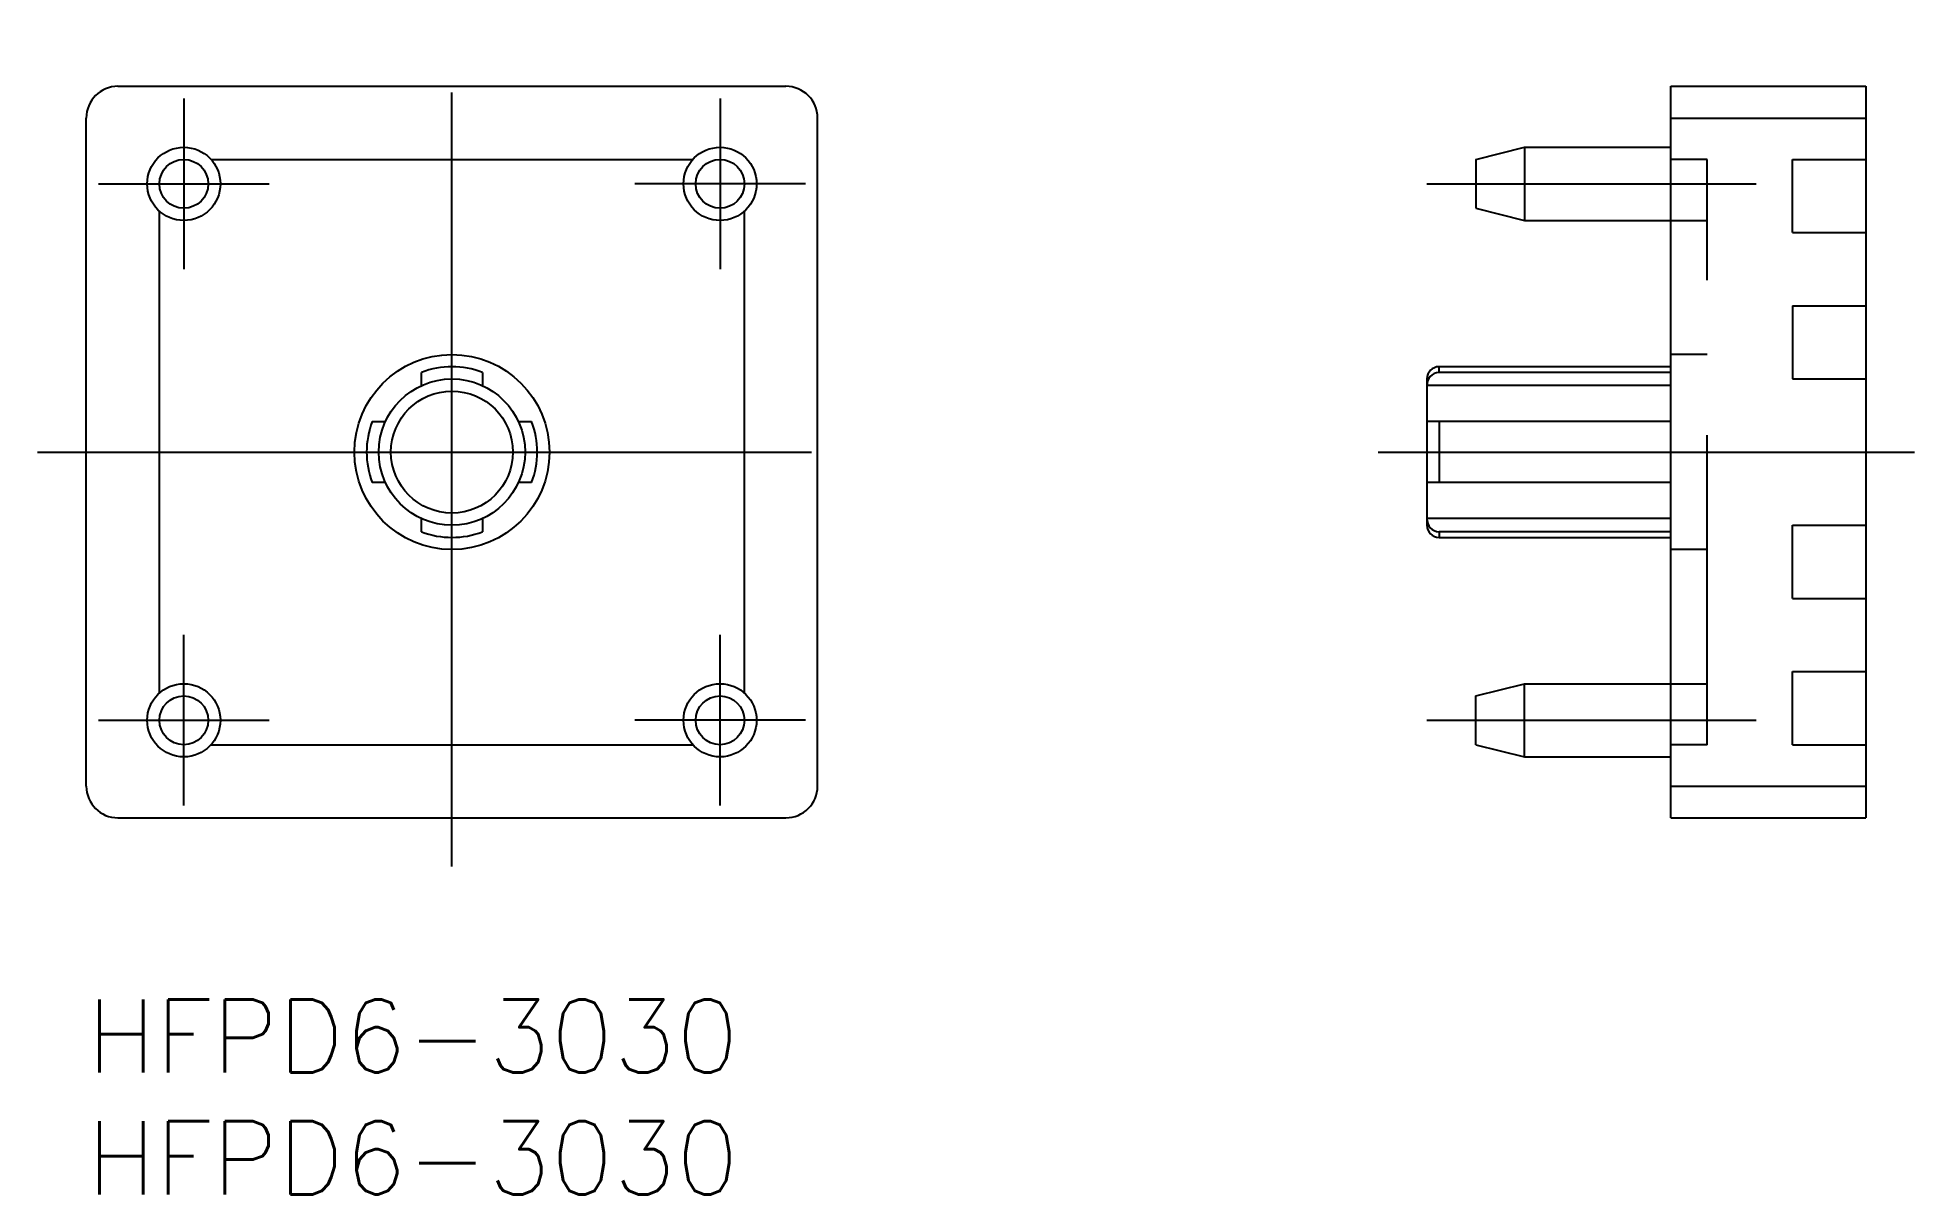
# Model space of a CAD drawing. Extents: x -2 to 75, y -15.4 to 32.
import ezdxf

# ---------------------------------------------------------------- set-up
doc = ezdxf.new("R2010")
doc.units = 0
doc.linetypes.add('CENTER', pattern=[50.8, 31.75, -6.35, 6.35, -6.35])
doc.linetypes.add('DASHED', pattern=[19.05, 12.7, -6.35])
doc.layers.get('0').update_dxf_attribs({"linetype": 'CONTINUOUS'})
doc.layers.add('CENTER', color=1, linetype='CONTINUOUS')
doc.styles.get("Standard").update_dxf_attribs({"font": 'txt.shx', "height": 3, "bigfont": 'bigfont.shx'})

# ---------------------------------------------------------------- blocks, each defined once
blk = doc.blocks.new('*U2')
at = {"color": 7, "linetype": 'CONTINUOUS'}
blk.add_text('HFPD6-3030', height=3, dxfattribs=at).set_placement((0.022, -10.446))
blk = doc.blocks.new('*U3')
at = {"color": 7, "linetype": 'CONTINUOUS'}
blk.add_text('HFPD6-3030', height=3, dxfattribs=at).set_placement((0.022, -15.446))

msp = doc.modelspace()

# ---------------------------------------------------------------- linework, layer by layer
at = {"color": 7, "linetype": 'CONTINUOUS'}
for p, q in [((1.3, 30), (28.7, 30)), ((64.998, 0), (64.998, 30)), ((64.998, 30), (72.998, 30)), ((72.998, 30), (72.998, 0)), ((0, 1.3), (0, 28.7)), ((30, 1.3), (30, 28.7)), ((64.998, 28.7), (72.998, 28.7)), ((5.118, 27), (24.882, 27)), ((56.998, 27), (58.998, 27.5)), ((56.998, 27), (56.998, 25)), ((58.998, 27.5), (64.998, 27.5)), ((58.998, 27.5), (58.998, 24.5)), ((3, 5.118), (3, 24.882)), ((27, 5.118), (27, 24.882)), ((56.998, 25), (58.998, 24.5)), ((58.998, 24.5), (64.998, 24.5)), ((64.998, 18.5), (55.498, 18.5)), ((55.498, 18.269), (55.498, 18.5)), ((54.998, 18), (54.998, 12)), ((64.998, 17.727), (54.998, 17.727)), ((64.998, 18.269), (55.498, 18.269)), ((64.998, 16.25), (54.998, 16.25)), ((55.498, 16.25), (55.498, 13.75)), ((64.998, 13.75), (54.998, 13.75)), ((64.998, 12.273), (54.998, 12.273)), ((64.998, 11.731), (55.498, 11.731)), ((55.498, 11.731), (55.498, 11.5)), ((55.498, 11.5), (64.998, 11.5)), ((56.998, 5), (58.998, 5.5)), ((58.998, 5.5), (64.998, 5.5)), ((58.998, 2.5), (58.998, 5.5)), ((56.998, 3), (56.998, 5)), ((5.118, 3), (24.882, 3)), ((56.998, 3), (58.998, 2.5)), ((58.998, 2.5), (64.998, 2.5)), ((64.998, 1.3), (72.998, 1.3)), ((1.3, 0), (28.7, 0)), ((64.998, 0), (72.998, 0))]:
    msp.add_line(p, q, dxfattribs=at)
at = {"color": 3, "linetype": 'DASHED'}
for p, q in [((66.498, 27), (64.998, 27)), ((66.498, 3), (66.498, 27)), ((69.998, 27), (72.998, 27)), ((69.998, 24), (69.998, 27)), ((64.998, 24.5), (66.498, 24.5)), ((69.998, 24), (72.998, 24)), ((69.998, 21), (72.998, 21)), ((69.998, 21), (69.998, 18)), ((66.498, 19), (64.998, 19)), ((69.998, 18), (72.998, 18)), ((69.998, 12), (72.998, 12)), ((69.998, 9), (69.998, 12)), ((66.498, 11), (64.998, 11)), ((69.998, 9), (72.998, 9)), ((64.998, 5.5), (66.498, 5.5)), ((69.998, 6), (72.998, 6)), ((69.998, 3), (69.998, 6)), ((66.498, 3), (64.998, 3)), ((69.998, 3), (72.998, 3))]:
    msp.add_line(p, q, dxfattribs=at)
at = {"color": 7}
for points in [[(13.75, 17.727, 0), (13.75, 17.732, 0), (13.75, 17.736, 0), (13.75, 17.74, 0), (13.75, 17.744, 0), (13.75, 17.749, 0), (13.75, 17.753, 0), (13.75, 17.757, 0), (13.75, 17.762, 0), (13.75, 17.766, 0), (13.75, 17.77, 0), (13.75, 17.775, 0), (13.75, 17.779, 0), (13.75, 17.783, 0), (13.75, 17.788, 0), (13.75, 17.792, 0), (13.75, 17.796, 0), (13.75, 17.8, 0), (13.75, 17.805, 0), (13.75, 17.809, 0), (13.75, 17.813, 0), (13.75, 17.817, 0), (13.75, 17.822, 0), (13.75, 17.826, 0), (13.75, 17.83, 0), (13.75, 17.834, 0), (13.75, 17.838, 0), (13.75, 17.843, 0), (13.75, 17.847, 0), (13.75, 17.851, 0), (13.75, 17.855, 0), (13.75, 17.86, 0), (13.75, 17.864, 0), (13.75, 17.868, 0), (13.75, 17.872, 0), (13.75, 17.876, 0), (13.75, 17.88, 0), (13.75, 17.884, 0), (13.75, 17.889, 0), (13.75, 17.893, 0), (13.75, 17.897, 0), (13.75, 17.901, 0), (13.75, 17.905, 0), (13.75, 17.909, 0), (13.75, 17.913, 0), (13.75, 17.917, 0), (13.75, 17.921, 0), (13.75, 17.925, 0), (13.75, 17.929, 0), (13.75, 17.933, 0), (13.75, 17.937, 0), (13.75, 17.941, 0), (13.75, 17.945, 0), (13.75, 17.949, 0), (13.75, 17.953, 0), (13.75, 17.957, 0), (13.75, 17.961, 0), (13.75, 17.965, 0), (13.75, 17.969, 0), (13.75, 17.973, 0), (13.75, 17.977, 0), (13.75, 17.98, 0), (13.75, 17.984, 0), (13.75, 17.988, 0), (13.75, 17.992, 0), (13.75, 17.996, 0), (13.75, 17.999, 0), (13.75, 18.003, 0), (13.75, 18.007, 0), (13.75, 18.011, 0), (13.75, 18.014, 0), (13.75, 18.018, 0), (13.75, 18.022, 0), (13.75, 18.025, 0), (13.75, 18.029, 0), (13.75, 18.033, 0), (13.75, 18.036, 0), (13.75, 18.04, 0), (13.75, 18.044, 0), (13.75, 18.047, 0), (13.75, 18.051, 0), (13.75, 18.054, 0), (13.75, 18.058, 0), (13.75, 18.061, 0), (13.75, 18.065, 0), (13.75, 18.068, 0), (13.75, 18.071, 0), (13.75, 18.075, 0), (13.75, 18.078, 0), (13.75, 18.082, 0), (13.75, 18.085, 0), (13.75, 18.088, 0), (13.75, 18.092, 0), (13.75, 18.095, 0), (13.75, 18.098, 0), (13.75, 18.101, 0), (13.75, 18.105, 0), (13.75, 18.108, 0), (13.75, 18.111, 0), (13.75, 18.114, 0), (13.75, 18.117, 0), (13.75, 18.12, 0), (13.75, 18.123, 0), (13.75, 18.127, 0), (13.75, 18.13, 0), (13.75, 18.133, 0), (13.75, 18.136, 0), (13.75, 18.138, 0), (13.75, 18.141, 0), (13.75, 18.144, 0), (13.75, 18.147, 0), (13.75, 18.15, 0), (13.75, 18.153, 0), (13.75, 18.155, 0), (13.75, 18.158, 0), (13.75, 18.161, 0), (13.75, 18.163, 0), (13.75, 18.166, 0), (13.75, 18.169, 0), (13.75, 18.171, 0), (13.75, 18.174, 0), (13.75, 18.177, 0), (13.75, 18.179, 0), (13.75, 18.181, 0), (13.75, 18.184, 0), (13.75, 18.186, 0), (13.75, 18.189, 0), (13.75, 18.191, 0), (13.75, 18.193, 0), (13.75, 18.196, 0), (13.75, 18.198, 0), (13.75, 18.2, 0), (13.75, 18.202, 0), (13.75, 18.204, 0), (13.75, 18.206, 0), (13.75, 18.209, 0), (13.75, 18.211, 0), (13.75, 18.213, 0), (13.75, 18.215, 0), (13.75, 18.217, 0), (13.75, 18.219, 0), (13.75, 18.221, 0), (13.75, 18.222, 0), (13.75, 18.224, 0), (13.75, 18.226, 0), (13.75, 18.228, 0), (13.75, 18.23, 0), (13.75, 18.231, 0), (13.75, 18.233, 0), (13.75, 18.234, 0), (13.75, 18.236, 0), (13.75, 18.238, 0), (13.75, 18.239, 0), (13.75, 18.241, 0), (13.75, 18.242, 0), (13.75, 18.243, 0), (13.75, 18.245, 0), (13.75, 18.246, 0), (13.75, 18.247, 0), (13.75, 18.249, 0), (13.75, 18.25, 0), (13.75, 18.251, 0), (13.75, 18.252, 0), (13.75, 18.253, 0), (13.75, 18.255, 0), (13.75, 18.256, 0), (13.75, 18.257, 0), (13.75, 18.258, 0), (13.75, 18.259, 0), (13.75, 18.259, 0), (13.75, 18.26, 0), (13.75, 18.261, 0), (13.75, 18.262, 0), (13.75, 18.263, 0), (13.75, 18.263, 0), (13.75, 18.264, 0), (13.75, 18.265, 0), (13.75, 18.265, 0), (13.75, 18.266, 0), (13.75, 18.266, 0), (13.75, 18.267, 0), (13.75, 18.267, 0), (13.75, 18.267, 0), (13.75, 18.268, 0), (13.75, 18.268, 0), (13.75, 18.268, 0), (13.75, 18.269, 0), (13.75, 18.269, 0), (13.75, 18.269, 0), (13.75, 18.269, 0), (13.75, 18.269, 0), (13.75, 18.269, 0)], [(16.25, 18.269, 0), (16.25, 18.269, 0), (16.25, 18.269, 0), (16.25, 18.269, 0), (16.25, 18.269, 0), (16.25, 18.269, 0), (16.25, 18.268, 0), (16.25, 18.268, 0), (16.25, 18.268, 0), (16.25, 18.267, 0), (16.25, 18.267, 0), (16.25, 18.267, 0), (16.25, 18.266, 0), (16.25, 18.266, 0), (16.25, 18.265, 0), (16.25, 18.265, 0), (16.25, 18.264, 0), (16.25, 18.263, 0), (16.25, 18.262, 0), (16.25, 18.262, 0), (16.25, 18.261, 0), (16.25, 18.26, 0), (16.25, 18.259, 0), (16.25, 18.258, 0), (16.25, 18.258, 0), (16.25, 18.256, 0), (16.25, 18.256, 0), (16.25, 18.254, 0), (16.25, 18.253, 0), (16.25, 18.252, 0), (16.25, 18.251, 0), (16.25, 18.25, 0), (16.25, 18.249, 0), (16.25, 18.247, 0), (16.25, 18.246, 0), (16.25, 18.245, 0), (16.25, 18.243, 0), (16.25, 18.242, 0), (16.25, 18.24, 0), (16.25, 18.239, 0), (16.25, 18.237, 0), (16.25, 18.236, 0), (16.25, 18.234, 0), (16.25, 18.233, 0), (16.25, 18.231, 0), (16.25, 18.229, 0), (16.25, 18.227, 0), (16.25, 18.226, 0), (16.25, 18.224, 0), (16.25, 18.222, 0), (16.25, 18.22, 0), (16.25, 18.218, 0), (16.25, 18.216, 0), (16.25, 18.215, 0), (16.25, 18.212, 0), (16.25, 18.21, 0), (16.25, 18.208, 0), (16.25, 18.206, 0), (16.25, 18.204, 0), (16.25, 18.202, 0), (16.25, 18.2, 0), (16.25, 18.198, 0), (16.25, 18.195, 0), (16.25, 18.193, 0), (16.25, 18.191, 0), (16.25, 18.189, 0), (16.25, 18.186, 0), (16.25, 18.184, 0), (16.25, 18.181, 0), (16.25, 18.179, 0), (16.25, 18.176, 0), (16.25, 18.174, 0), (16.25, 18.171, 0), (16.25, 18.169, 0), (16.25, 18.166, 0), (16.25, 18.163, 0), (16.25, 18.161, 0), (16.25, 18.158, 0), (16.25, 18.155, 0), (16.25, 18.153, 0), (16.25, 18.15, 0), (16.25, 18.147, 0), (16.25, 18.144, 0), (16.25, 18.141, 0), (16.25, 18.139, 0), (16.25, 18.136, 0), (16.25, 18.133, 0), (16.25, 18.13, 0), (16.25, 18.127, 0), (16.25, 18.124, 0), (16.25, 18.121, 0), (16.25, 18.117, 0), (16.25, 18.114, 0), (16.25, 18.111, 0), (16.25, 18.108, 0), (16.25, 18.105, 0), (16.25, 18.102, 0), (16.25, 18.099, 0), (16.25, 18.095, 0), (16.25, 18.092, 0), (16.25, 18.089, 0), (16.25, 18.085, 0), (16.25, 18.082, 0), (16.25, 18.079, 0), (16.25, 18.075, 0), (16.25, 18.072, 0), (16.25, 18.069, 0), (16.25, 18.065, 0), (16.25, 18.062, 0), (16.25, 18.058, 0), (16.25, 18.055, 0), (16.25, 18.051, 0), (16.25, 18.048, 0), (16.25, 18.044, 0), (16.25, 18.041, 0), (16.25, 18.037, 0), (16.25, 18.033, 0), (16.25, 18.03, 0), (16.25, 18.026, 0), (16.25, 18.022, 0), (16.25, 18.019, 0), (16.25, 18.015, 0), (16.25, 18.011, 0), (16.25, 18.008, 0), (16.25, 18.004, 0), (16.25, 18, 0), (16.25, 17.996, 0), (16.25, 17.992, 0), (16.25, 17.989, 0), (16.25, 17.985, 0), (16.25, 17.981, 0), (16.25, 17.977, 0), (16.25, 17.973, 0), (16.25, 17.969, 0), (16.25, 17.965, 0), (16.25, 17.962, 0), (16.25, 17.958, 0), (16.25, 17.954, 0), (16.25, 17.95, 0), (16.25, 17.946, 0), (16.25, 17.942, 0), (16.25, 17.938, 0), (16.25, 17.934, 0), (16.25, 17.93, 0), (16.25, 17.926, 0), (16.25, 17.922, 0), (16.25, 17.918, 0), (16.25, 17.913, 0), (16.25, 17.91, 0), (16.25, 17.905, 0), (16.25, 17.901, 0), (16.25, 17.897, 0), (16.25, 17.893, 0), (16.25, 17.889, 0), (16.25, 17.885, 0), (16.25, 17.881, 0), (16.25, 17.877, 0), (16.25, 17.872, 0), (16.25, 17.868, 0), (16.25, 17.864, 0), (16.25, 17.86, 0), (16.25, 17.856, 0), (16.25, 17.851, 0), (16.25, 17.847, 0), (16.25, 17.843, 0), (16.25, 17.839, 0), (16.25, 17.834, 0), (16.25, 17.83, 0), (16.25, 17.826, 0), (16.25, 17.822, 0), (16.25, 17.817, 0), (16.25, 17.813, 0), (16.25, 17.809, 0), (16.25, 17.805, 0), (16.25, 17.8, 0), (16.25, 17.796, 0), (16.25, 17.792, 0), (16.25, 17.788, 0), (16.25, 17.783, 0), (16.25, 17.779, 0), (16.25, 17.775, 0), (16.25, 17.77, 0), (16.25, 17.766, 0), (16.25, 17.762, 0), (16.25, 17.757, 0), (16.25, 17.753, 0), (16.25, 17.749, 0), (16.25, 17.744, 0), (16.25, 17.74, 0), (16.25, 17.736, 0), (16.25, 17.732, 0), (16.25, 17.727, 0)], [(11.731, 16.25, 0), (11.731, 16.25, 0), (11.731, 16.25, 0), (11.731, 16.25, 0), (11.731, 16.25, 0), (11.731, 16.25, 0), (11.732, 16.25, 0), (11.732, 16.25, 0), (11.732, 16.25, 0), (11.732, 16.25, 0), (11.733, 16.25, 0), (11.733, 16.25, 0), (11.734, 16.25, 0), (11.734, 16.25, 0), (11.735, 16.25, 0), (11.736, 16.25, 0), (11.736, 16.25, 0), (11.737, 16.25, 0), (11.738, 16.25, 0), (11.738, 16.25, 0), (11.739, 16.25, 0), (11.74, 16.25, 0), (11.741, 16.25, 0), (11.742, 16.25, 0), (11.742, 16.25, 0), (11.743, 16.25, 0), (11.745, 16.25, 0), (11.746, 16.25, 0), (11.747, 16.25, 0), (11.748, 16.25, 0), (11.749, 16.25, 0), (11.75, 16.25, 0), (11.751, 16.25, 0), (11.753, 16.25, 0), (11.754, 16.25, 0), (11.755, 16.25, 0), (11.757, 16.25, 0), (11.758, 16.25, 0), (11.76, 16.25, 0), (11.761, 16.25, 0), (11.763, 16.25, 0), (11.764, 16.25, 0), (11.766, 16.25, 0), (11.767, 16.25, 0), (11.769, 16.25, 0), (11.771, 16.25, 0), (11.773, 16.25, 0), (11.774, 16.25, 0), (11.776, 16.25, 0), (11.778, 16.25, 0), (11.78, 16.25, 0), (11.782, 16.25, 0), (11.784, 16.25, 0), (11.786, 16.25, 0), (11.787, 16.25, 0), (11.79, 16.25, 0), (11.792, 16.25, 0), (11.794, 16.25, 0), (11.796, 16.25, 0), (11.798, 16.25, 0), (11.8, 16.25, 0), (11.802, 16.25, 0), (11.805, 16.25, 0), (11.807, 16.25, 0), (11.809, 16.25, 0), (11.812, 16.25, 0), (11.814, 16.25, 0), (11.816, 16.25, 0), (11.819, 16.25, 0), (11.821, 16.25, 0), (11.824, 16.25, 0), (11.826, 16.25, 0), (11.829, 16.25, 0), (11.831, 16.25, 0), (11.834, 16.25, 0), (11.837, 16.25, 0), (11.839, 16.25, 0), (11.842, 16.25, 0), (11.845, 16.25, 0), (11.847, 16.25, 0), (11.85, 16.25, 0), (11.853, 16.25, 0), (11.856, 16.25, 0), (11.859, 16.25, 0), (11.861, 16.25, 0), (11.864, 16.25, 0), (11.867, 16.25, 0), (11.87, 16.25, 0), (11.873, 16.25, 0), (11.876, 16.25, 0), (11.879, 16.25, 0), (11.883, 16.25, 0), (11.886, 16.25, 0), (11.889, 16.25, 0), (11.892, 16.25, 0), (11.895, 16.25, 0), (11.898, 16.25, 0), (11.901, 16.25, 0), (11.905, 16.25, 0), (11.908, 16.25, 0), (11.911, 16.25, 0), (11.915, 16.25, 0), (11.918, 16.25, 0), (11.921, 16.25, 0), (11.925, 16.25, 0), (11.928, 16.25, 0), (11.931, 16.25, 0), (11.935, 16.25, 0), (11.938, 16.25, 0), (11.942, 16.25, 0), (11.945, 16.25, 0), (11.949, 16.25, 0), (11.952, 16.25, 0), (11.956, 16.25, 0), (11.959, 16.25, 0), (11.963, 16.25, 0), (11.967, 16.25, 0), (11.97, 16.25, 0), (11.974, 16.25, 0), (11.978, 16.25, 0), (11.981, 16.25, 0), (11.985, 16.25, 0), (11.989, 16.25, 0), (11.992, 16.25, 0), (11.996, 16.25, 0), (12, 16.25, 0), (12.004, 16.25, 0), (12.008, 16.25, 0), (12.011, 16.25, 0), (12.015, 16.25, 0), (12.019, 16.25, 0), (12.023, 16.25, 0), (12.027, 16.25, 0), (12.031, 16.25, 0), (12.034, 16.25, 0), (12.039, 16.25, 0), (12.042, 16.25, 0), (12.046, 16.25, 0), (12.05, 16.25, 0), (12.054, 16.25, 0), (12.058, 16.25, 0), (12.062, 16.25, 0), (12.066, 16.25, 0), (12.07, 16.25, 0), (12.074, 16.25, 0), (12.078, 16.25, 0), (12.082, 16.25, 0), (12.086, 16.25, 0), (12.091, 16.25, 0), (12.095, 16.25, 0), (12.099, 16.25, 0), (12.103, 16.25, 0), (12.107, 16.25, 0), (12.111, 16.25, 0), (12.115, 16.25, 0), (12.119, 16.25, 0), (12.123, 16.25, 0), (12.128, 16.25, 0), (12.132, 16.25, 0), (12.136, 16.25, 0), (12.14, 16.25, 0), (12.144, 16.25, 0), (12.149, 16.25, 0), (12.153, 16.25, 0), (12.157, 16.25, 0), (12.161, 16.25, 0), (12.165, 16.25, 0), (12.17, 16.25, 0), (12.174, 16.25, 0), (12.178, 16.25, 0), (12.182, 16.25, 0), (12.187, 16.25, 0), (12.191, 16.25, 0), (12.195, 16.25, 0), (12.2, 16.25, 0), (12.204, 16.25, 0), (12.208, 16.25, 0), (12.213, 16.25, 0), (12.217, 16.25, 0), (12.221, 16.25, 0), (12.225, 16.25, 0), (12.23, 16.25, 0), (12.234, 16.25, 0), (12.238, 16.25, 0), (12.243, 16.25, 0), (12.247, 16.25, 0), (12.251, 16.25, 0), (12.255, 16.25, 0), (12.26, 16.25, 0), (12.264, 16.25, 0), (12.268, 16.25, 0), (12.273, 16.25, 0)], [(17.727, 16.25, 0), (17.732, 16.25, 0), (17.736, 16.25, 0), (17.74, 16.25, 0), (17.744, 16.25, 0), (17.749, 16.25, 0), (17.753, 16.25, 0), (17.757, 16.25, 0), (17.762, 16.25, 0), (17.766, 16.25, 0), (17.77, 16.25, 0), (17.775, 16.25, 0), (17.779, 16.25, 0), (17.783, 16.25, 0), (17.788, 16.25, 0), (17.792, 16.25, 0), (17.796, 16.25, 0), (17.8, 16.25, 0), (17.805, 16.25, 0), (17.809, 16.25, 0), (17.813, 16.25, 0), (17.817, 16.25, 0), (17.822, 16.25, 0), (17.826, 16.25, 0), (17.83, 16.25, 0), (17.834, 16.25, 0), (17.838, 16.25, 0), (17.843, 16.25, 0), (17.847, 16.25, 0), (17.851, 16.25, 0), (17.855, 16.25, 0), (17.86, 16.25, 0), (17.864, 16.25, 0), (17.868, 16.25, 0), (17.872, 16.25, 0), (17.876, 16.25, 0), (17.88, 16.25, 0), (17.884, 16.25, 0), (17.889, 16.25, 0), (17.893, 16.25, 0), (17.897, 16.25, 0), (17.901, 16.25, 0), (17.905, 16.25, 0), (17.909, 16.25, 0), (17.913, 16.25, 0), (17.917, 16.25, 0), (17.921, 16.25, 0), (17.925, 16.25, 0), (17.929, 16.25, 0), (17.933, 16.25, 0), (17.937, 16.25, 0), (17.941, 16.25, 0), (17.945, 16.25, 0), (17.949, 16.25, 0), (17.953, 16.25, 0), (17.957, 16.25, 0), (17.961, 16.25, 0), (17.965, 16.25, 0), (17.969, 16.25, 0), (17.973, 16.25, 0), (17.977, 16.25, 0), (17.98, 16.25, 0), (17.984, 16.25, 0), (17.988, 16.25, 0), (17.992, 16.25, 0), (17.996, 16.25, 0), (17.999, 16.25, 0), (18.003, 16.25, 0), (18.007, 16.25, 0), (18.011, 16.25, 0), (18.014, 16.25, 0), (18.018, 16.25, 0), (18.022, 16.25, 0), (18.025, 16.25, 0), (18.029, 16.25, 0), (18.033, 16.25, 0), (18.036, 16.25, 0), (18.04, 16.25, 0), (18.044, 16.25, 0), (18.047, 16.25, 0), (18.051, 16.25, 0), (18.054, 16.25, 0), (18.058, 16.25, 0), (18.061, 16.25, 0), (18.065, 16.25, 0), (18.068, 16.25, 0), (18.071, 16.25, 0), (18.075, 16.25, 0), (18.078, 16.25, 0), (18.082, 16.25, 0), (18.085, 16.25, 0), (18.088, 16.25, 0), (18.092, 16.25, 0), (18.095, 16.25, 0), (18.098, 16.25, 0), (18.101, 16.25, 0), (18.105, 16.25, 0), (18.108, 16.25, 0), (18.111, 16.25, 0), (18.114, 16.25, 0), (18.117, 16.25, 0), (18.12, 16.25, 0), (18.123, 16.25, 0), (18.127, 16.25, 0), (18.13, 16.25, 0), (18.133, 16.25, 0), (18.136, 16.25, 0), (18.138, 16.25, 0), (18.141, 16.25, 0), (18.144, 16.25, 0), (18.147, 16.25, 0), (18.15, 16.25, 0), (18.153, 16.25, 0), (18.155, 16.25, 0), (18.158, 16.25, 0), (18.161, 16.25, 0), (18.163, 16.25, 0), (18.166, 16.25, 0), (18.169, 16.25, 0), (18.171, 16.25, 0), (18.174, 16.25, 0), (18.177, 16.25, 0), (18.179, 16.25, 0), (18.181, 16.25, 0), (18.184, 16.25, 0), (18.186, 16.25, 0), (18.189, 16.25, 0), (18.191, 16.25, 0), (18.193, 16.25, 0), (18.196, 16.25, 0), (18.198, 16.25, 0), (18.2, 16.25, 0), (18.202, 16.25, 0), (18.204, 16.25, 0), (18.206, 16.25, 0), (18.209, 16.25, 0), (18.211, 16.25, 0), (18.213, 16.25, 0), (18.215, 16.25, 0), (18.217, 16.25, 0), (18.219, 16.25, 0), (18.221, 16.25, 0), (18.222, 16.25, 0), (18.224, 16.25, 0), (18.226, 16.25, 0), (18.228, 16.25, 0), (18.23, 16.25, 0), (18.231, 16.25, 0), (18.233, 16.25, 0), (18.234, 16.25, 0), (18.236, 16.25, 0), (18.238, 16.25, 0), (18.239, 16.25, 0), (18.241, 16.25, 0), (18.242, 16.25, 0), (18.243, 16.25, 0), (18.245, 16.25, 0), (18.246, 16.25, 0), (18.247, 16.25, 0), (18.249, 16.25, 0), (18.25, 16.25, 0), (18.251, 16.25, 0), (18.252, 16.25, 0), (18.253, 16.25, 0), (18.255, 16.25, 0), (18.256, 16.25, 0), (18.257, 16.25, 0), (18.258, 16.25, 0), (18.259, 16.25, 0), (18.259, 16.25, 0), (18.26, 16.25, 0), (18.261, 16.25, 0), (18.262, 16.25, 0), (18.263, 16.25, 0), (18.263, 16.25, 0), (18.264, 16.25, 0), (18.265, 16.25, 0), (18.265, 16.25, 0), (18.266, 16.25, 0), (18.266, 16.25, 0), (18.267, 16.25, 0), (18.267, 16.25, 0), (18.267, 16.25, 0), (18.268, 16.25, 0), (18.268, 16.25, 0), (18.268, 16.25, 0), (18.269, 16.25, 0), (18.269, 16.25, 0), (18.269, 16.25, 0), (18.269, 16.25, 0), (18.269, 16.25, 0), (18.269, 16.25, 0)], [(12.273, 13.75, 0), (12.268, 13.75, 0), (12.264, 13.75, 0), (12.26, 13.75, 0), (12.255, 13.75, 0), (12.251, 13.75, 0), (12.247, 13.75, 0), (12.243, 13.75, 0), (12.238, 13.75, 0), (12.234, 13.75, 0), (12.23, 13.75, 0), (12.225, 13.75, 0), (12.221, 13.75, 0), (12.217, 13.75, 0), (12.213, 13.75, 0), (12.208, 13.75, 0), (12.204, 13.75, 0), (12.2, 13.75, 0), (12.195, 13.75, 0), (12.191, 13.75, 0), (12.187, 13.75, 0), (12.183, 13.75, 0), (12.178, 13.75, 0), (12.174, 13.75, 0), (12.17, 13.75, 0), (12.166, 13.75, 0), (12.162, 13.75, 0), (12.157, 13.75, 0), (12.153, 13.75, 0), (12.149, 13.75, 0), (12.145, 13.75, 0), (12.14, 13.75, 0), (12.136, 13.75, 0), (12.132, 13.75, 0), (12.128, 13.75, 0), (12.124, 13.75, 0), (12.12, 13.75, 0), (12.116, 13.75, 0), (12.111, 13.75, 0), (12.107, 13.75, 0), (12.103, 13.75, 0), (12.099, 13.75, 0), (12.095, 13.75, 0), (12.091, 13.75, 0), (12.087, 13.75, 0), (12.083, 13.75, 0), (12.079, 13.75, 0), (12.075, 13.75, 0), (12.071, 13.75, 0), (12.067, 13.75, 0), (12.063, 13.75, 0), (12.059, 13.75, 0), (12.055, 13.75, 0), (12.051, 13.75, 0), (12.047, 13.75, 0), (12.043, 13.75, 0), (12.039, 13.75, 0), (12.035, 13.75, 0), (12.031, 13.75, 0), (12.027, 13.75, 0), (12.024, 13.75, 0), (12.02, 13.75, 0), (12.016, 13.75, 0), (12.012, 13.75, 0), (12.008, 13.75, 0), (12.004, 13.75, 0), (12.001, 13.75, 0), (11.997, 13.75, 0), (11.993, 13.75, 0), (11.989, 13.75, 0), (11.986, 13.75, 0), (11.982, 13.75, 0), (11.978, 13.75, 0), (11.975, 13.75, 0), (11.971, 13.75, 0), (11.967, 13.75, 0), (11.964, 13.75, 0), (11.96, 13.75, 0), (11.957, 13.75, 0), (11.953, 13.75, 0), (11.949, 13.75, 0), (11.946, 13.75, 0), (11.942, 13.75, 0), (11.939, 13.75, 0), (11.935, 13.75, 0), (11.932, 13.75, 0), (11.929, 13.75, 0), (11.925, 13.75, 0), (11.922, 13.75, 0), (11.918, 13.75, 0), (11.915, 13.75, 0), (11.912, 13.75, 0), (11.908, 13.75, 0), (11.905, 13.75, 0), (11.902, 13.75, 0), (11.899, 13.75, 0), (11.895, 13.75, 0), (11.892, 13.75, 0), (11.889, 13.75, 0), (11.886, 13.75, 0), (11.883, 13.75, 0), (11.88, 13.75, 0), (11.877, 13.75, 0), (11.873, 13.75, 0), (11.87, 13.75, 0), (11.867, 13.75, 0), (11.864, 13.75, 0), (11.862, 13.75, 0), (11.859, 13.75, 0), (11.856, 13.75, 0), (11.853, 13.75, 0), (11.85, 13.75, 0), (11.847, 13.75, 0), (11.845, 13.75, 0), (11.842, 13.75, 0), (11.839, 13.75, 0), (11.836, 13.75, 0), (11.834, 13.75, 0), (11.831, 13.75, 0), (11.829, 13.75, 0), (11.826, 13.75, 0), (11.823, 13.75, 0), (11.821, 13.75, 0), (11.819, 13.75, 0), (11.816, 13.75, 0), (11.814, 13.75, 0), (11.811, 13.75, 0), (11.809, 13.75, 0), (11.807, 13.75, 0), (11.804, 13.75, 0), (11.802, 13.75, 0), (11.8, 13.75, 0), (11.798, 13.75, 0), (11.796, 13.75, 0), (11.793, 13.75, 0), (11.791, 13.75, 0), (11.789, 13.75, 0), (11.787, 13.75, 0), (11.785, 13.75, 0), (11.783, 13.75, 0), (11.781, 13.75, 0), (11.78, 13.75, 0), (11.778, 13.75, 0), (11.776, 13.75, 0), (11.774, 13.75, 0), (11.772, 13.75, 0), (11.771, 13.75, 0), (11.769, 13.75, 0), (11.767, 13.75, 0), (11.766, 13.75, 0), (11.764, 13.75, 0), (11.762, 13.75, 0), (11.761, 13.75, 0), (11.759, 13.75, 0), (11.758, 13.75, 0), (11.757, 13.75, 0), (11.755, 13.75, 0), (11.754, 13.75, 0), (11.752, 13.75, 0), (11.751, 13.75, 0), (11.75, 13.75, 0), (11.749, 13.75, 0), (11.748, 13.75, 0), (11.747, 13.75, 0), (11.745, 13.75, 0), (11.744, 13.75, 0), (11.743, 13.75, 0), (11.742, 13.75, 0), (11.742, 13.75, 0), (11.741, 13.75, 0), (11.74, 13.75, 0), (11.739, 13.75, 0), (11.738, 13.75, 0), (11.737, 13.75, 0), (11.737, 13.75, 0), (11.736, 13.75, 0), (11.735, 13.75, 0), (11.735, 13.75, 0), (11.734, 13.75, 0), (11.734, 13.75, 0), (11.733, 13.75, 0), (11.733, 13.75, 0), (11.732, 13.75, 0), (11.732, 13.75, 0), (11.732, 13.75, 0), (11.732, 13.75, 0), (11.731, 13.75, 0), (11.731, 13.75, 0), (11.731, 13.75, 0), (11.731, 13.75, 0), (11.731, 13.75, 0), (11.731, 13.75, 0)], [(18.269, 13.75, 0), (18.269, 13.75, 0), (18.269, 13.75, 0), (18.269, 13.75, 0), (18.269, 13.75, 0), (18.269, 13.75, 0), (18.268, 13.75, 0), (18.268, 13.75, 0), (18.268, 13.75, 0), (18.267, 13.75, 0), (18.267, 13.75, 0), (18.267, 13.75, 0), (18.266, 13.75, 0), (18.266, 13.75, 0), (18.265, 13.75, 0), (18.265, 13.75, 0), (18.264, 13.75, 0), (18.263, 13.75, 0), (18.262, 13.75, 0), (18.262, 13.75, 0), (18.261, 13.75, 0), (18.26, 13.75, 0), (18.259, 13.75, 0), (18.258, 13.75, 0), (18.258, 13.75, 0), (18.256, 13.75, 0), (18.256, 13.75, 0), (18.254, 13.75, 0), (18.253, 13.75, 0), (18.252, 13.75, 0), (18.251, 13.75, 0), (18.25, 13.75, 0), (18.249, 13.75, 0), (18.247, 13.75, 0), (18.246, 13.75, 0), (18.245, 13.75, 0), (18.243, 13.75, 0), (18.242, 13.75, 0), (18.24, 13.75, 0), (18.239, 13.75, 0), (18.237, 13.75, 0), (18.236, 13.75, 0), (18.234, 13.75, 0), (18.233, 13.75, 0), (18.231, 13.75, 0), (18.229, 13.75, 0), (18.227, 13.75, 0), (18.226, 13.75, 0), (18.224, 13.75, 0), (18.222, 13.75, 0), (18.22, 13.75, 0), (18.218, 13.75, 0), (18.216, 13.75, 0), (18.215, 13.75, 0), (18.212, 13.75, 0), (18.21, 13.75, 0), (18.208, 13.75, 0), (18.206, 13.75, 0), (18.204, 13.75, 0), (18.202, 13.75, 0), (18.2, 13.75, 0), (18.198, 13.75, 0), (18.195, 13.75, 0), (18.193, 13.75, 0), (18.191, 13.75, 0), (18.189, 13.75, 0), (18.186, 13.75, 0), (18.184, 13.75, 0), (18.181, 13.75, 0), (18.179, 13.75, 0), (18.176, 13.75, 0), (18.174, 13.75, 0), (18.171, 13.75, 0), (18.169, 13.75, 0), (18.166, 13.75, 0), (18.163, 13.75, 0), (18.161, 13.75, 0), (18.158, 13.75, 0), (18.155, 13.75, 0), (18.153, 13.75, 0), (18.15, 13.75, 0), (18.147, 13.75, 0), (18.144, 13.75, 0), (18.141, 13.75, 0), (18.139, 13.75, 0), (18.136, 13.75, 0), (18.133, 13.75, 0), (18.13, 13.75, 0), (18.127, 13.75, 0), (18.124, 13.75, 0), (18.121, 13.75, 0), (18.117, 13.75, 0), (18.114, 13.75, 0), (18.111, 13.75, 0), (18.108, 13.75, 0), (18.105, 13.75, 0), (18.102, 13.75, 0), (18.099, 13.75, 0), (18.095, 13.75, 0), (18.092, 13.75, 0), (18.089, 13.75, 0), (18.085, 13.75, 0), (18.082, 13.75, 0), (18.079, 13.75, 0), (18.075, 13.75, 0), (18.072, 13.75, 0), (18.069, 13.75, 0), (18.065, 13.75, 0), (18.062, 13.75, 0), (18.058, 13.75, 0), (18.055, 13.75, 0), (18.051, 13.75, 0), (18.048, 13.75, 0), (18.044, 13.75, 0), (18.041, 13.75, 0), (18.037, 13.75, 0), (18.033, 13.75, 0), (18.03, 13.75, 0), (18.026, 13.75, 0), (18.022, 13.75, 0), (18.019, 13.75, 0), (18.015, 13.75, 0), (18.011, 13.75, 0), (18.008, 13.75, 0), (18.004, 13.75, 0), (18, 13.75, 0), (17.996, 13.75, 0), (17.992, 13.75, 0), (17.989, 13.75, 0), (17.985, 13.75, 0), (17.981, 13.75, 0), (17.977, 13.75, 0), (17.973, 13.75, 0), (17.969, 13.75, 0), (17.965, 13.75, 0), (17.962, 13.75, 0), (17.958, 13.75, 0), (17.954, 13.75, 0), (17.95, 13.75, 0), (17.946, 13.75, 0), (17.942, 13.75, 0), (17.938, 13.75, 0), (17.934, 13.75, 0), (17.93, 13.75, 0), (17.926, 13.75, 0), (17.922, 13.75, 0), (17.918, 13.75, 0), (17.913, 13.75, 0), (17.91, 13.75, 0), (17.905, 13.75, 0), (17.901, 13.75, 0), (17.897, 13.75, 0), (17.893, 13.75, 0), (17.889, 13.75, 0), (17.885, 13.75, 0), (17.881, 13.75, 0), (17.877, 13.75, 0), (17.872, 13.75, 0), (17.868, 13.75, 0), (17.864, 13.75, 0), (17.86, 13.75, 0), (17.856, 13.75, 0), (17.851, 13.75, 0), (17.847, 13.75, 0), (17.843, 13.75, 0), (17.839, 13.75, 0), (17.834, 13.75, 0), (17.83, 13.75, 0), (17.826, 13.75, 0), (17.822, 13.75, 0), (17.817, 13.75, 0), (17.813, 13.75, 0), (17.809, 13.75, 0), (17.805, 13.75, 0), (17.8, 13.75, 0), (17.796, 13.75, 0), (17.792, 13.75, 0), (17.788, 13.75, 0), (17.783, 13.75, 0), (17.779, 13.75, 0), (17.775, 13.75, 0), (17.77, 13.75, 0), (17.766, 13.75, 0), (17.762, 13.75, 0), (17.757, 13.75, 0), (17.753, 13.75, 0), (17.749, 13.75, 0), (17.744, 13.75, 0), (17.74, 13.75, 0), (17.736, 13.75, 0), (17.732, 13.75, 0), (17.727, 13.75, 0)], [(13.75, 11.731, 0), (13.75, 11.731, 0), (13.75, 11.731, 0), (13.75, 11.731, 0), (13.75, 11.731, 0), (13.75, 11.731, 0), (13.75, 11.732, 0), (13.75, 11.732, 0), (13.75, 11.732, 0), (13.75, 11.732, 0), (13.75, 11.733, 0), (13.75, 11.733, 0), (13.75, 11.734, 0), (13.75, 11.734, 0), (13.75, 11.735, 0), (13.75, 11.736, 0), (13.75, 11.736, 0), (13.75, 11.737, 0), (13.75, 11.738, 0), (13.75, 11.738, 0), (13.75, 11.739, 0), (13.75, 11.74, 0), (13.75, 11.741, 0), (13.75, 11.742, 0), (13.75, 11.742, 0), (13.75, 11.743, 0), (13.75, 11.745, 0), (13.75, 11.746, 0), (13.75, 11.747, 0), (13.75, 11.748, 0), (13.75, 11.749, 0), (13.75, 11.75, 0), (13.75, 11.751, 0), (13.75, 11.753, 0), (13.75, 11.754, 0), (13.75, 11.755, 0), (13.75, 11.757, 0), (13.75, 11.758, 0), (13.75, 11.76, 0), (13.75, 11.761, 0), (13.75, 11.763, 0), (13.75, 11.764, 0), (13.75, 11.766, 0), (13.75, 11.767, 0), (13.75, 11.769, 0), (13.75, 11.771, 0), (13.75, 11.773, 0), (13.75, 11.774, 0), (13.75, 11.776, 0), (13.75, 11.778, 0), (13.75, 11.78, 0), (13.75, 11.782, 0), (13.75, 11.784, 0), (13.75, 11.786, 0), (13.75, 11.787, 0), (13.75, 11.79, 0), (13.75, 11.792, 0), (13.75, 11.794, 0), (13.75, 11.796, 0), (13.75, 11.798, 0), (13.75, 11.8, 0), (13.75, 11.802, 0), (13.75, 11.805, 0), (13.75, 11.807, 0), (13.75, 11.809, 0), (13.75, 11.812, 0), (13.75, 11.814, 0), (13.75, 11.816, 0), (13.75, 11.819, 0), (13.75, 11.821, 0), (13.75, 11.824, 0), (13.75, 11.826, 0), (13.75, 11.829, 0), (13.75, 11.831, 0), (13.75, 11.834, 0), (13.75, 11.837, 0), (13.75, 11.839, 0), (13.75, 11.842, 0), (13.75, 11.845, 0), (13.75, 11.847, 0), (13.75, 11.85, 0), (13.75, 11.853, 0), (13.75, 11.856, 0), (13.75, 11.859, 0), (13.75, 11.861, 0), (13.75, 11.864, 0), (13.75, 11.867, 0), (13.75, 11.87, 0), (13.75, 11.873, 0), (13.75, 11.876, 0), (13.75, 11.879, 0), (13.75, 11.883, 0), (13.75, 11.886, 0), (13.75, 11.889, 0), (13.75, 11.892, 0), (13.75, 11.895, 0), (13.75, 11.898, 0), (13.75, 11.901, 0), (13.75, 11.905, 0), (13.75, 11.908, 0), (13.75, 11.911, 0), (13.75, 11.915, 0), (13.75, 11.918, 0), (13.75, 11.921, 0), (13.75, 11.925, 0), (13.75, 11.928, 0), (13.75, 11.931, 0), (13.75, 11.935, 0), (13.75, 11.938, 0), (13.75, 11.942, 0), (13.75, 11.945, 0), (13.75, 11.949, 0), (13.75, 11.952, 0), (13.75, 11.956, 0), (13.75, 11.959, 0), (13.75, 11.963, 0), (13.75, 11.967, 0), (13.75, 11.97, 0), (13.75, 11.974, 0), (13.75, 11.978, 0), (13.75, 11.981, 0), (13.75, 11.985, 0), (13.75, 11.989, 0), (13.75, 11.992, 0), (13.75, 11.996, 0), (13.75, 12, 0), (13.75, 12.004, 0), (13.75, 12.008, 0), (13.75, 12.011, 0), (13.75, 12.015, 0), (13.75, 12.019, 0), (13.75, 12.023, 0), (13.75, 12.027, 0), (13.75, 12.031, 0), (13.75, 12.034, 0), (13.75, 12.039, 0), (13.75, 12.042, 0), (13.75, 12.046, 0), (13.75, 12.05, 0), (13.75, 12.054, 0), (13.75, 12.058, 0), (13.75, 12.062, 0), (13.75, 12.066, 0), (13.75, 12.07, 0), (13.75, 12.074, 0), (13.75, 12.078, 0), (13.75, 12.082, 0), (13.75, 12.086, 0), (13.75, 12.091, 0), (13.75, 12.095, 0), (13.75, 12.099, 0), (13.75, 12.103, 0), (13.75, 12.107, 0), (13.75, 12.111, 0), (13.75, 12.115, 0), (13.75, 12.119, 0), (13.75, 12.123, 0), (13.75, 12.128, 0), (13.75, 12.132, 0), (13.75, 12.136, 0), (13.75, 12.14, 0), (13.75, 12.144, 0), (13.75, 12.149, 0), (13.75, 12.153, 0), (13.75, 12.157, 0), (13.75, 12.161, 0), (13.75, 12.165, 0), (13.75, 12.17, 0), (13.75, 12.174, 0), (13.75, 12.178, 0), (13.75, 12.182, 0), (13.75, 12.187, 0), (13.75, 12.191, 0), (13.75, 12.195, 0), (13.75, 12.2, 0), (13.75, 12.204, 0), (13.75, 12.208, 0), (13.75, 12.213, 0), (13.75, 12.217, 0), (13.75, 12.221, 0), (13.75, 12.225, 0), (13.75, 12.23, 0), (13.75, 12.234, 0), (13.75, 12.238, 0), (13.75, 12.243, 0), (13.75, 12.247, 0), (13.75, 12.251, 0), (13.75, 12.255, 0), (13.75, 12.26, 0), (13.75, 12.264, 0), (13.75, 12.268, 0), (13.75, 12.273, 0)], [(16.25, 12.273, 0), (16.25, 12.268, 0), (16.25, 12.264, 0), (16.25, 12.26, 0), (16.25, 12.255, 0), (16.25, 12.251, 0), (16.25, 12.247, 0), (16.25, 12.243, 0), (16.25, 12.238, 0), (16.25, 12.234, 0), (16.25, 12.23, 0), (16.25, 12.225, 0), (16.25, 12.221, 0), (16.25, 12.217, 0), (16.25, 12.213, 0), (16.25, 12.208, 0), (16.25, 12.204, 0), (16.25, 12.2, 0), (16.25, 12.195, 0), (16.25, 12.191, 0), (16.25, 12.187, 0), (16.25, 12.183, 0), (16.25, 12.178, 0), (16.25, 12.174, 0), (16.25, 12.17, 0), (16.25, 12.166, 0), (16.25, 12.162, 0), (16.25, 12.157, 0), (16.25, 12.153, 0), (16.25, 12.149, 0), (16.25, 12.145, 0), (16.25, 12.14, 0), (16.25, 12.136, 0), (16.25, 12.132, 0), (16.25, 12.128, 0), (16.25, 12.124, 0), (16.25, 12.12, 0), (16.25, 12.116, 0), (16.25, 12.111, 0), (16.25, 12.107, 0), (16.25, 12.103, 0), (16.25, 12.099, 0), (16.25, 12.095, 0), (16.25, 12.091, 0), (16.25, 12.087, 0), (16.25, 12.083, 0), (16.25, 12.079, 0), (16.25, 12.075, 0), (16.25, 12.071, 0), (16.25, 12.067, 0), (16.25, 12.063, 0), (16.25, 12.059, 0), (16.25, 12.055, 0), (16.25, 12.051, 0), (16.25, 12.047, 0), (16.25, 12.043, 0), (16.25, 12.039, 0), (16.25, 12.035, 0), (16.25, 12.031, 0), (16.25, 12.027, 0), (16.25, 12.024, 0), (16.25, 12.02, 0), (16.25, 12.016, 0), (16.25, 12.012, 0), (16.25, 12.008, 0), (16.25, 12.004, 0), (16.25, 12.001, 0), (16.25, 11.997, 0), (16.25, 11.993, 0), (16.25, 11.989, 0), (16.25, 11.986, 0), (16.25, 11.982, 0), (16.25, 11.978, 0), (16.25, 11.975, 0), (16.25, 11.971, 0), (16.25, 11.967, 0), (16.25, 11.964, 0), (16.25, 11.96, 0), (16.25, 11.957, 0), (16.25, 11.953, 0), (16.25, 11.949, 0), (16.25, 11.946, 0), (16.25, 11.942, 0), (16.25, 11.939, 0), (16.25, 11.935, 0), (16.25, 11.932, 0), (16.25, 11.929, 0), (16.25, 11.925, 0), (16.25, 11.922, 0), (16.25, 11.918, 0), (16.25, 11.915, 0), (16.25, 11.912, 0), (16.25, 11.908, 0), (16.25, 11.905, 0), (16.25, 11.902, 0), (16.25, 11.899, 0), (16.25, 11.895, 0), (16.25, 11.892, 0), (16.25, 11.889, 0), (16.25, 11.886, 0), (16.25, 11.883, 0), (16.25, 11.88, 0), (16.25, 11.877, 0), (16.25, 11.873, 0), (16.25, 11.87, 0), (16.25, 11.867, 0), (16.25, 11.864, 0), (16.25, 11.862, 0), (16.25, 11.859, 0), (16.25, 11.856, 0), (16.25, 11.853, 0), (16.25, 11.85, 0), (16.25, 11.847, 0), (16.25, 11.845, 0), (16.25, 11.842, 0), (16.25, 11.839, 0), (16.25, 11.836, 0), (16.25, 11.834, 0), (16.25, 11.831, 0), (16.25, 11.829, 0), (16.25, 11.826, 0), (16.25, 11.823, 0), (16.25, 11.821, 0), (16.25, 11.819, 0), (16.25, 11.816, 0), (16.25, 11.814, 0), (16.25, 11.811, 0), (16.25, 11.809, 0), (16.25, 11.807, 0), (16.25, 11.804, 0), (16.25, 11.802, 0), (16.25, 11.8, 0), (16.25, 11.798, 0), (16.25, 11.796, 0), (16.25, 11.793, 0), (16.25, 11.791, 0), (16.25, 11.789, 0), (16.25, 11.787, 0), (16.25, 11.785, 0), (16.25, 11.783, 0), (16.25, 11.781, 0), (16.25, 11.78, 0), (16.25, 11.778, 0), (16.25, 11.776, 0), (16.25, 11.774, 0), (16.25, 11.772, 0), (16.25, 11.771, 0), (16.25, 11.769, 0), (16.25, 11.767, 0), (16.25, 11.766, 0), (16.25, 11.764, 0), (16.25, 11.762, 0), (16.25, 11.761, 0), (16.25, 11.759, 0), (16.25, 11.758, 0), (16.25, 11.757, 0), (16.25, 11.755, 0), (16.25, 11.754, 0), (16.25, 11.752, 0), (16.25, 11.751, 0), (16.25, 11.75, 0), (16.25, 11.749, 0), (16.25, 11.748, 0), (16.25, 11.747, 0), (16.25, 11.745, 0), (16.25, 11.744, 0), (16.25, 11.743, 0), (16.25, 11.742, 0), (16.25, 11.742, 0), (16.25, 11.741, 0), (16.25, 11.74, 0), (16.25, 11.739, 0), (16.25, 11.738, 0), (16.25, 11.737, 0), (16.25, 11.737, 0), (16.25, 11.736, 0), (16.25, 11.735, 0), (16.25, 11.735, 0), (16.25, 11.734, 0), (16.25, 11.734, 0), (16.25, 11.733, 0), (16.25, 11.733, 0), (16.25, 11.732, 0), (16.25, 11.732, 0), (16.25, 11.732, 0), (16.25, 11.732, 0), (16.25, 11.731, 0), (16.25, 11.731, 0), (16.25, 11.731, 0), (16.25, 11.731, 0), (16.25, 11.731, 0), (16.25, 11.731, 0)]]:
    msp.add_polyline3d(points, dxfattribs=at)
at = {"color": 7, "linetype": 'CONTINUOUS'}
for centre, radius in [((4, 26), 1.5), ((4, 26), 1), ((26, 26), 1.5), ((26, 26), 1), ((15, 15), 4), ((15, 15), 3), ((15, 15), 2.5), ((4, 4), 1.5), ((26, 4), 1.5), ((4, 4), 1), ((26, 4), 1)]:
    msp.add_circle(centre, radius, dxfattribs=at)
for centre, radius, start, end in [((1.3, 28.7), 1.3, 90, 180), ((28.7, 28.7), 1.3, 0, 90), ((15, 15), 3.5, 69.07517, 110.92483), ((55.498, 18), 0.5, 90, 180), ((55.514, 17.753), 0.516, 91.70571, 182.91024), ((15, 15), 3.5, 159.07517, 200.92483), ((15, 15), 3.5, 339.07517, 20.92483), ((15, 15), 3.5, 249.07517, 290.92483), ((55.514, 12.247), 0.516, 177.08976, 268.29429), ((55.498, 12), 0.5, 180, 270), ((1.3, 1.3), 1.3, 180, 270), ((28.7, 1.3), 1.3, 270, 0)]:
    msp.add_arc(centre, radius, start, end, dxfattribs=at)
at = {"layer": 'CENTER', "color": 1, "linetype": 'CENTER'}
for p, q in [((15, -2), (15, 32)), ((4, 29.5), (4, 22.5)), ((26, 29.5), (26, 22.5)), ((0.5, 26), (7.5, 26)), ((29.5, 26), (22.5, 26)), ((54.998, 26), (68.498, 26)), ((-2, 15), (32, 15)), ((52.998, 15), (74.998, 15)), ((4, 0.5), (4, 7.5)), ((26, 0.5), (26, 7.5)), ((0.5, 4), (7.5, 4)), ((29.5, 4), (22.5, 4)), ((54.998, 4), (68.498, 4))]:
    msp.add_line(p, q, dxfattribs=at)

# ---------------------------------------------------------------- block references
at = {"color": 7, "linetype": 'CONTINUOUS'}
for name in ['*U2', '*U3']:
    msp.add_blockref(name, (0, 0), dxfattribs=at)

doc.saveas('drawing.dxf')
